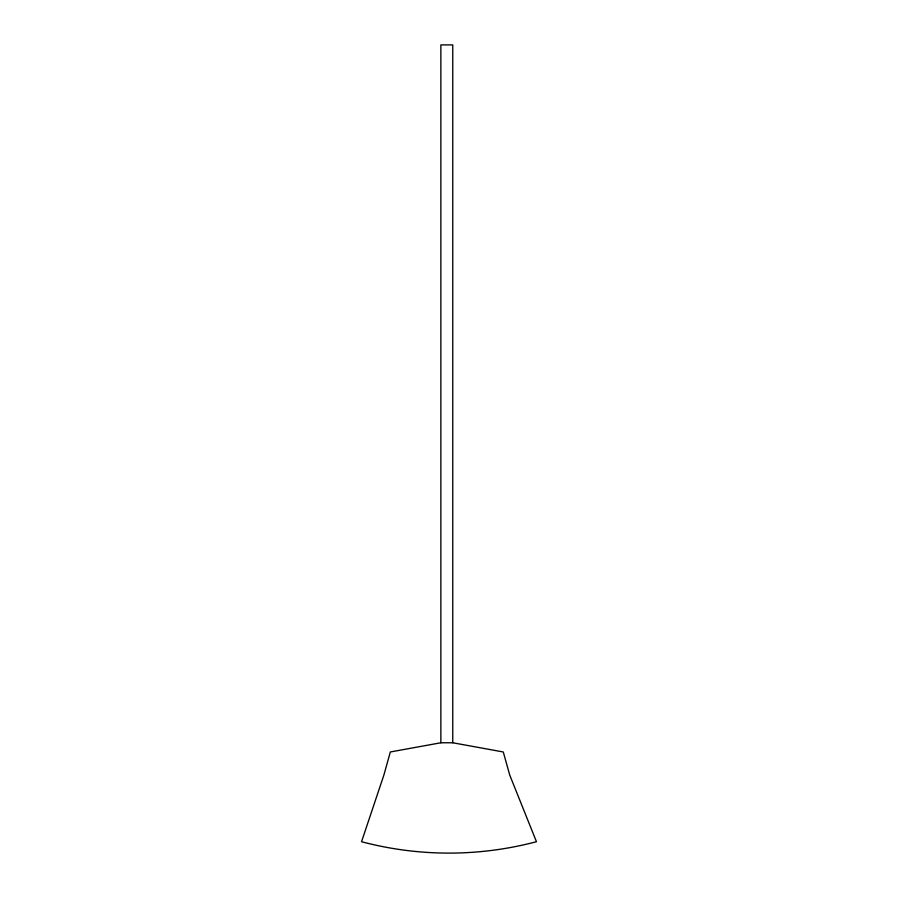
<?xml version="1.0" encoding="UTF-8"?>
<svg xmlns="http://www.w3.org/2000/svg" width="898" height="898" viewBox="0 0 898 898"><rect width="100%" height="100%" fill="white"/><g stroke="black" fill="none" stroke-linecap="round" stroke-linejoin="round"><path stroke-width="1.35" d="M440.862 742.769L390.327 751.974L383.884 775.064L361.546 841.718A341.464 341.464 0 0 0 536.454 841.707L509.727 775.064L503.284 751.974L452.76 742.769L440.862 742.769L440.862 44.9L452.76 44.9L452.76 742.769"/></g></svg>
